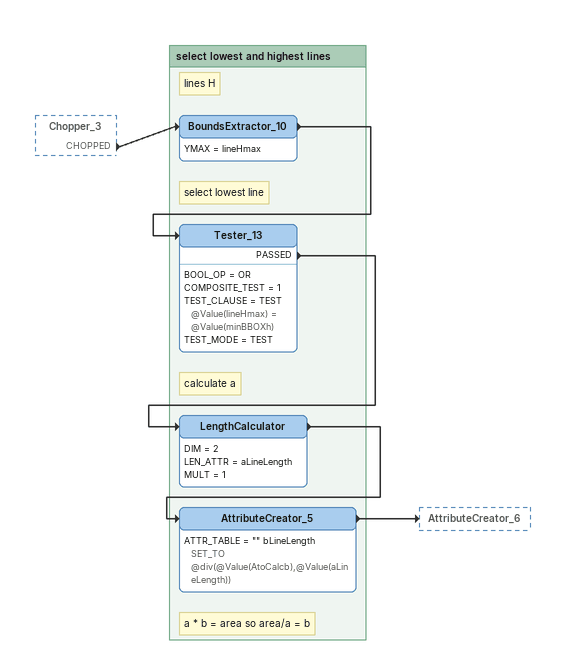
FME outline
Chopper_3 [outside]
    CHOPPED -> BoundsExtractor_10

Bookmark: select lowest and highest lines
Note: lines H
BoundsExtractor_10
    YMAX = lineHmax
    -> Tester_13
Note: select lowest line
Tester_13
    BOOL_OP = OR
    COMPOSITE_TEST = 1
    TEST_CLAUSE = TEST @Value(lineHmax) = @Value(minBBOXh)
    TEST_MODE = TEST
    PASSED -> LengthCalculator
Note: calculate a
LengthCalculator
    DIM = 2
    LEN_ATTR = aLineLength
    MULT = 1
    -> AttributeCreator_5
Note: a * b = area so area/a = b
AttributeCreator_5
    ATTR_TABLE = "" bLineLength SET_TO @div(@Value(AtoCalcb),@Value(aLineLength))
    -> AttributeCreator_6
